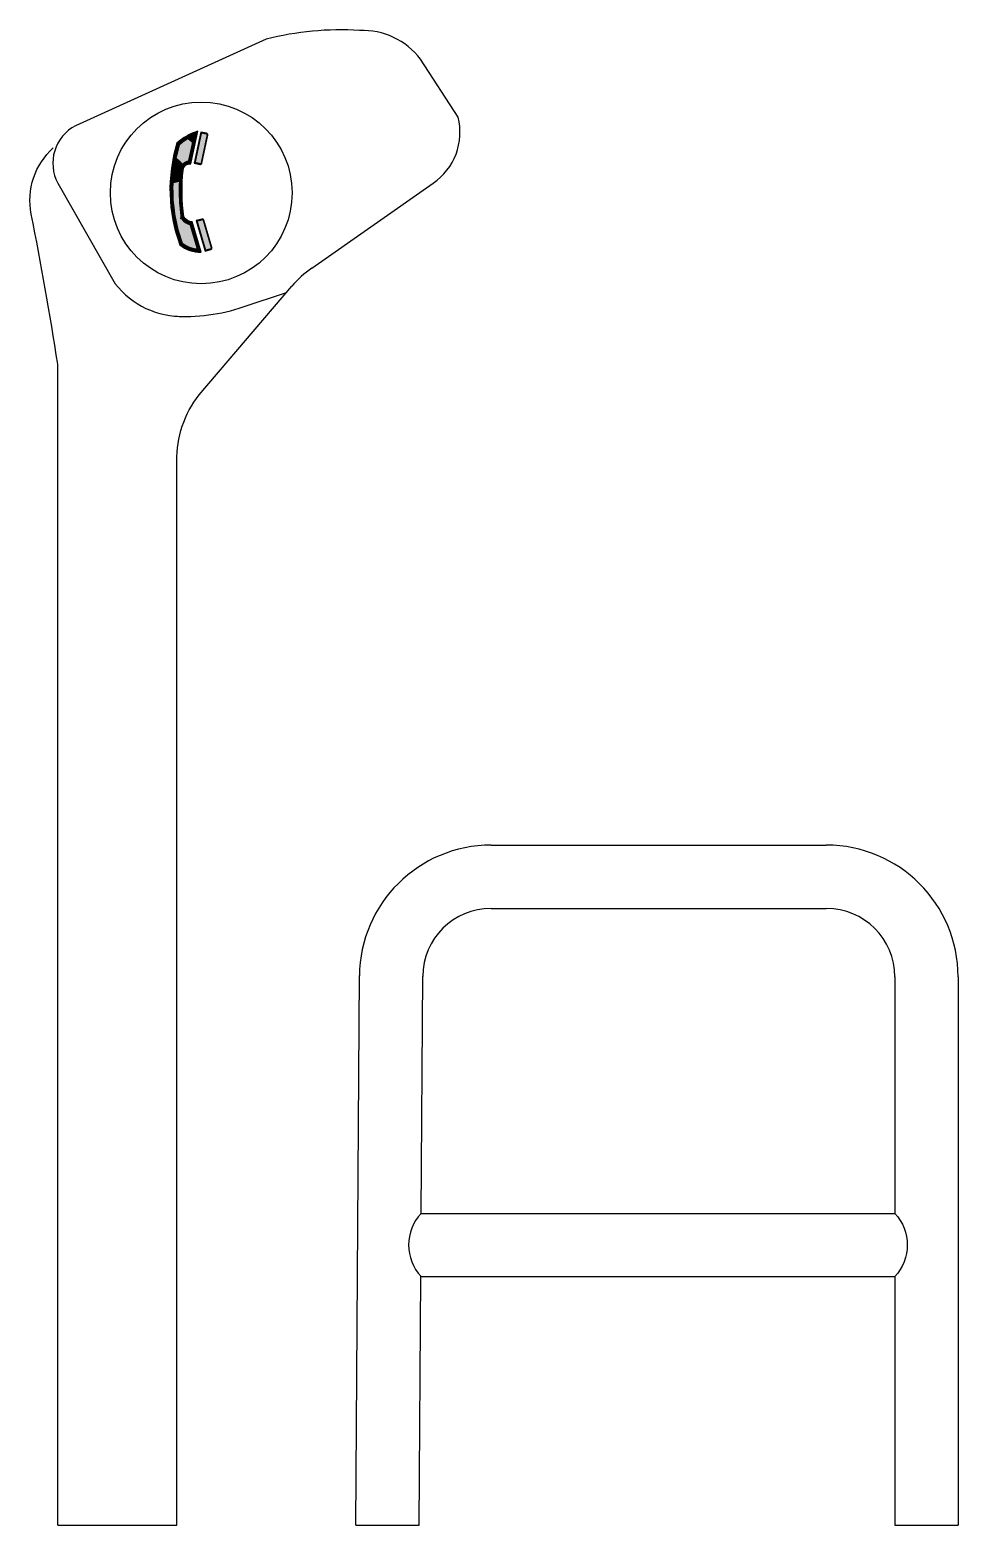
# Model space of a CAD drawing. Extents: x -0.03 to 0.85, y 0 to 1.42.
import ezdxf

# ---------------------------------------------------------------- set-up
doc = ezdxf.new("R2010")
doc.units = 0
doc.header["$LTSCALE"] = 0.0006
doc.header["$MEASUREMENT"] = 0
doc.layers.get('0').update_dxf_attribs({"linetype": 'CONTINUOUS'})

msp = doc.modelspace()

# ---------------------------------------------------------------- linework, layer by layer
for points in [[(0.3561, 1.2733, 0.317219), (0.3797, 1.3359), (0.3442, 1.3909, 0.245208), (0.2863, 1.4181, 0.079663), (0.1976, 1.4098), (0.0168, 1.3278)], [(0.0168, 1.3278, 0.414321), (0, 1.2733), (0.0546, 1.1778, 0.169436)], [(0.1276, 1.2366, -0.291356), (0.1197, 1.2413, -0.066129), (0.119, 1.2857, -0.430836), (0.1262, 1.2916), (0.133, 1.3225, 0.11864), (0.1131, 1.3111, 0.165436), (0.1159, 1.2148, 0.185888), (0.136, 1.2078), (0.1276, 1.2366)], [(0, 0), (0, 1.1016, 0.010103), (-0.0251, 1.244, -0.264289), (-0.0042, 1.3068, -0.231878)], [(0.2409, 1.1927), (0.3561, 1.2733, 0.207181)], [(0.0546, 1.1778, 0.238311), (0.1201, 1.1468, -0.204281)], [(0.1093, 1.1473, 0.102795), (0.176, 1.156), (0.2169, 1.1695)], [(0.1131, 0), (0.1131, 1.0094, -0.173251), (0.1341, 1.0723), (0.2221, 1.1756)], [(0.4112, 0.6452), (0.7291, 0.6452, -0.312405)], [(0.2827, 0), (0.2862, 0.5214, -0.325211)], [(0.3447, 0.2958, 0.394356), (0.3447, 0.2358, -0.394356)], [(0.7941, 0.2958, -0.394356), (0.7941, 0.2358, 0.394356)]]:
    msp.add_lwpolyline(points, format="xyb")
at = {"const_width": 0.00323}
for points in [[(0.1298, 1.3197, 0.096038), (0.1145, 1.3102, 0.163947), (0.1173, 1.2157, 0.156389), (0.1332, 1.2095)], [(0.1249, 1.2933), (0.1308, 1.3201, 0.101555)], [(0.1263, 1.235, -0.264792), (0.1181, 1.2408, -0.066437), (0.1174, 1.2858, -0.37277), (0.1248, 1.2933)], [(0.1339, 1.2094), (0.1263, 1.235, -0.264792)]]:
    msp.add_lwpolyline(points, format="xyb", dxfattribs=at)
at = {"const_width": 0.00129}
for points in [[(0.1363, 1.321), (0.1303, 1.2928), (0.135, 1.2918, 0.414214), (0.1362, 1.2925), (0.1418, 1.3188, 0.414214), (0.141, 1.32)], [(0.1322, 1.2373), (0.1403, 1.2096), (0.145, 1.2109, 0.414214), (0.1457, 1.2121), (0.1381, 1.238, 0.414214), (0.1369, 1.2386)]]:
    msp.add_lwpolyline(points, format="xyb", close=True, dxfattribs=at)
for points in [[(0.1358, 1.3218), (0.1295, 1.2923), (0.1349, 1.2911, 0.414214), (0.1368, 1.2924), (0.1424, 1.3187, 0.414214), (0.1412, 1.3206)], [(0.1314, 1.2377), (0.1399, 1.2088), (0.1452, 1.2103, 0.414214), (0.1463, 1.2123), (0.1387, 1.2381, 0.414214), (0.1367, 1.2392)]]:
    msp.add_lwpolyline(points, format="xyb", close=True)
for points in [[(0.4112, 0.5852), (0.7291, 0.5852)], [(0.3447, 0.2958), (0.3462, 0.521)], [(0.7941, 0.5202), (0.7941, 0.2958)], [(0.8541, 0.5202), (0.8541, 0)], [(0.3447, 0.2958), (0.7941, 0.2958)], [(0.3427, 0), (0.3443, 0.2358)], [(0.3443, 0.2358), (0.7941, 0.2358)], [(0.7941, 0.2358), (0.7941, 0)], [(0, 0), (0.1131, 0)], [(0.2827, 0), (0.3427, 0)], [(0.7941, 0), (0.8541, 0)]]:
    msp.add_lwpolyline(points)
msp.add_circle((0.1361, 1.264), 0.0862)
for centre, radius, start, end in [((0.2983, 1.1108), 0.1, 124.9843, 139.5658), ((0.4112, 0.5202), 0.125, 90, 179.6128), ((0.7291, 0.5202), 0.125, 0, 90), ((0.4112, 0.5202), 0.065, 90, 179.6128), ((0.7291, 0.5202), 0.065, 0, 90)]:
    msp.add_arc(centre, radius, start, end)
for points in [[(0.1226, 1.3155), (0.1285, 1.3108), (0.1283, 1.3194), (0.1305, 1.3177)], [(0.1292, 1.3212), (0.1295, 1.3201), (0.1305, 1.3217), (0.1308, 1.3198)], [(0.1305, 1.3217), (0.1308, 1.3198), (0.132, 1.3222), (0.1308, 1.3201)], [(0.1307, 1.2928), (0.1357, 1.292), (0.1364, 1.3209), (0.1417, 1.3196)], [(0.132, 1.3222), (0.1308, 1.3201), (0.133, 1.3225), (0.1324, 1.3197)], [(0.1117, 1.2984), (0.1193, 1.2913), (0.1156, 1.3103), (0.1238, 1.2938)], [(0.113, 1.3107), (0.1131, 1.3111), (0.1145, 1.3102), (0.1134, 1.3114)], [(0.1156, 1.3103), (0.1238, 1.2938), (0.1226, 1.3155), (0.1285, 1.3108)], [(0.1101, 1.289), (0.1169, 1.2873), (0.1117, 1.2984), (0.1193, 1.2913)], [(0.125, 1.2916), (0.1248, 1.2933), (0.1255, 1.2917), (0.1249, 1.2933)], [(0.1255, 1.2917), (0.1249, 1.2933), (0.1262, 1.2916), (0.1265, 1.2929)], [(0.1085, 1.273), (0.1157, 1.2746), (0.1101, 1.289), (0.1169, 1.2873)], [(0.1115, 1.2369), (0.117, 1.2449), (0.1085, 1.273), (0.1157, 1.2746)], [(0.1155, 1.2185), (0.1194, 1.2381), (0.1115, 1.2369), (0.117, 1.2449)], [(0.1209, 1.2134), (0.122, 1.2354), (0.1155, 1.2185), (0.1194, 1.2381)], [(0.1177, 1.2415), (0.118, 1.2401), (0.1161, 1.2408), (0.1161, 1.239)], [(0.1325, 1.2096), (0.1265, 1.2357), (0.1209, 1.2134), (0.122, 1.2354)], [(0.1263, 1.235), (0.1265, 1.2366), (0.1274, 1.2352), (0.1271, 1.2366)], [(0.1274, 1.2352), (0.1271, 1.2366), (0.1279, 1.2354), (0.1276, 1.2366)], [(0.1326, 1.237), (0.1375, 1.2384), (0.1407, 1.2094), (0.1458, 1.211)], [(0.1157, 1.2152), (0.1159, 1.2148), (0.1171, 1.2159), (0.1173, 1.2157)], [(0.1157, 1.2152), (0.1159, 1.2148), (0.1173, 1.2157), (0.1158, 1.2152)], [(0.1159, 1.2148), (0.1163, 1.2145), (0.1173, 1.2157)], [(0.1331, 1.2078), (0.1332, 1.2095), (0.1346, 1.2078), (0.1343, 1.2098)], [(0.1346, 1.2078), (0.1343, 1.2098), (0.136, 1.2078), (0.135, 1.2099)], [(0.136, 1.2078), (0.135, 1.2099), (0.1354, 1.2099)]]:
    msp.add_solid(points)

doc.saveas('drawing.dxf')
